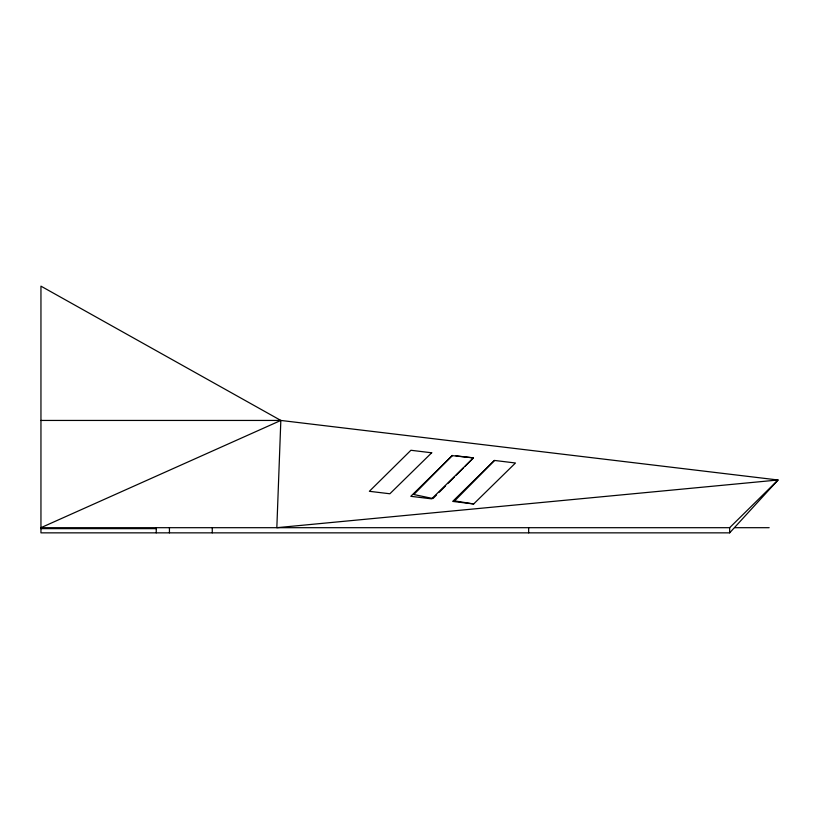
<?xml version="1.0" encoding="UTF-8"?>
<svg xmlns="http://www.w3.org/2000/svg" width="819" height="819" viewBox="0 0 819 819"><rect width="100%" height="100%" fill="white"/><g stroke="black" fill="none" stroke-linecap="round" stroke-linejoin="round"><path stroke-width="1.23" d="M280.835 420.444L276.832 527.692L778.05 479.995L729.657 532.852L40.95 532.852L40.95 286.148L280.835 420.444L778.05 479.995L729.657 527.692L40.95 527.692L280.835 420.444L40.95 420.444M452.293 455.405L413.83 494.512L432.944 498.556L436.547 494.942M494.471 460.442L454.647 500.911L473.669 503.961L515.468 463.001L494.471 460.442L452.672 501.412L473.669 503.961M439.25 492.229L445.546 485.902M448.249 483.19L454.545 476.863M456.347 475.061L463.544 467.823M465.346 466.021L473.454 457.882L456.029 455.845M431.746 452.723L389.875 493.765L369.359 491.308L410.913 450.266L431.664 452.794M734.807 527.692L769.164 527.692M40.95 528.634L156.245 528.634M729.657 527.692L729.657 532.852M528.654 527.692L528.654 532.852M212.264 527.692L212.264 532.852M169.441 527.692L169.441 532.852M156.245 527.692L156.245 532.852M452.293 455.64L410.79 496.314L431.654 498.853L473.454 457.882L452.293 455.64"/></g></svg>
